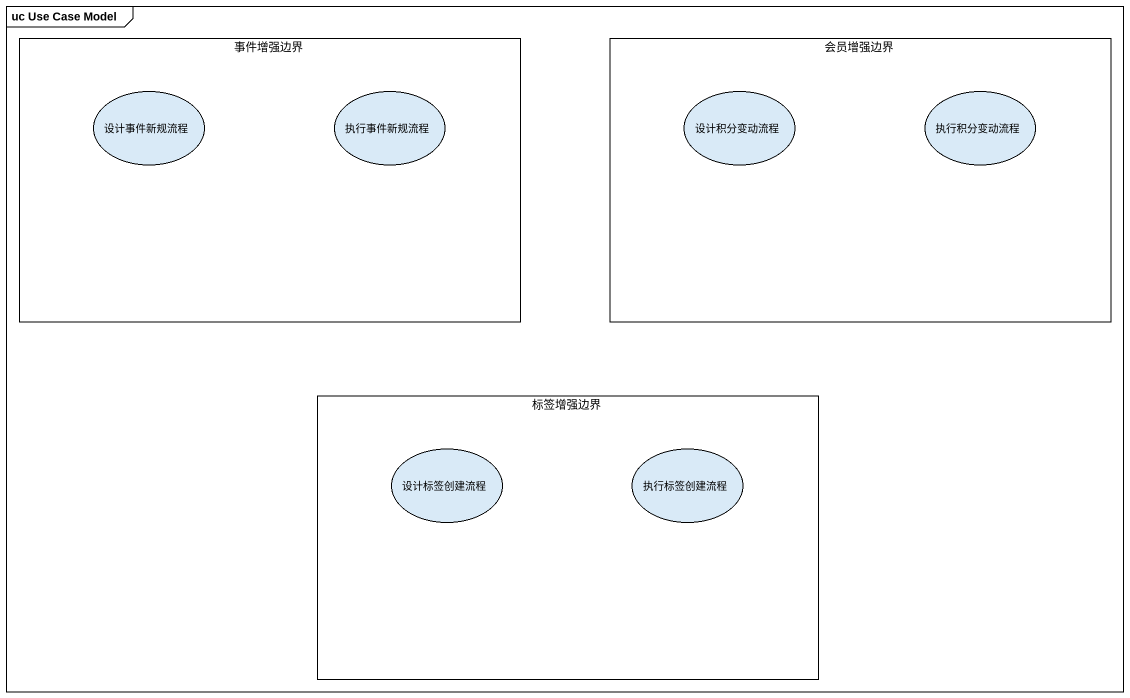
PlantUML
@startuml
mainframe uc Use Case Model
rectangle 事件增强边界 {
  usecase 设计事件新规流程
  usecase 执行事件新规流程
}
rectangle 会员增强边界 {
  usecase 设计积分变动流程
  usecase 执行积分变动流程
}
rectangle 标签增强边界 {
  usecase 设计标签创建流程
  usecase 执行标签创建流程
}
@enduml
